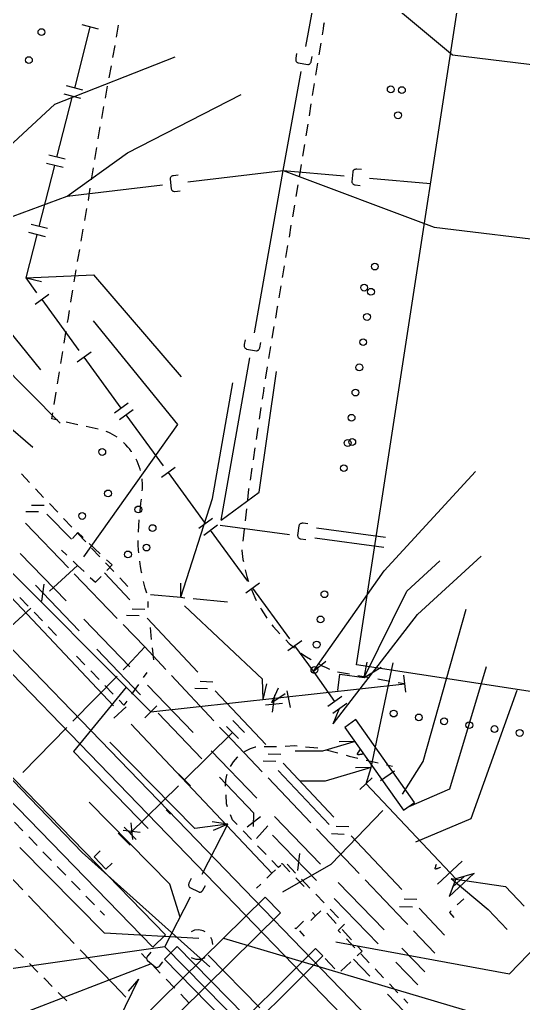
# Model space of a CAD drawing. Header units: metres. Extents: x 3206 to 3701, y 9896 to 11410.
# Drawn here: x 3580 to 3609.6, y 11177.2 to 11235.1 of the extents above; entities that cross this region are included whole.
import ezdxf

# ---------------------------------------------------------------- set-up
doc = ezdxf.new("R2010")
doc.units = ezdxf.units.M
for name, color, linetype in [('BUILDING', 7, 'Continuous'), ('CURB', 7, 'Continuous'), ('ELECTR_CABLE', 7, 'Continuous'), ('ELECTR_CABLE_COMM', 7, 'Continuous'), ('GAS', 7, 'Continuous'), ('SEWER', 7, 'Continuous'), ('WATER_PIPELINE', 7, 'Continuous')]:
    doc.layers.add(name, color=color, linetype=linetype)

# ---------------------------------------------------------------- blocks, each defined once
blk = doc.blocks.new('МОЖЖЕВЕЛЬНИК_СКАЛЬНЫЙ')
blk.add_circle((0, 0), 0.2)

msp = doc.modelspace()

# ---------------------------------------------------------------- linework, layer by layer
at = {"layer": 'BUILDING'}
msp.add_lwpolyline([(3599.832, 11197.11), (3608.35, 11252.543), (3626.618, 11249.736), (3618.101, 11194.303)], close=True, dxfattribs=at)
at = {"layer": 'CURB'}
for points in [[(3597.916, 11234.876), (3597.894, 11234.737), (3597.86, 11234.53), (3597.803, 11234.178)], [(3585.718, 11234.031), (3585.829, 11234.739)], [(3597.724, 11233.684), (3597.611, 11232.987)], [(3585.502, 11232.833), (3585.632, 11233.539)], [(3597.532, 11232.493), (3597.42, 11231.796)], [(3585.281, 11231.637), (3585.411, 11232.342)], [(3585.06, 11230.44), (3585.19, 11231.145)], [(3597.34, 11231.302), (3597.228, 11230.604)], [(3584.838, 11229.243), (3584.969, 11229.948)], [(3597.148, 11230.111), (3597.036, 11229.413)], [(3584.64, 11228.042), (3584.755, 11228.75)], [(3596.956, 11228.92), (3596.844, 11228.222)], [(3584.444, 11226.841), (3584.559, 11227.549)], [(3596.765, 11227.728), (3596.652, 11227.031)], [(3584.249, 11225.64), (3584.364, 11226.348)], [(3596.573, 11226.537), (3596.57, 11226.518), (3596.456, 11225.84)], [(3584.053, 11224.439), (3584.054, 11224.444), (3584.168, 11225.146)], [(3596.373, 11225.347), (3596.256, 11224.65)], [(3583.844, 11223.24), (3583.967, 11223.946)], [(3596.173, 11224.157), (3596.056, 11223.461)], [(3583.636, 11222.04), (3583.759, 11222.747)], [(3595.973, 11222.967), (3595.856, 11222.271)], [(3583.425, 11220.842), (3583.458, 11221.03), (3583.55, 11221.548)], [(3595.773, 11221.778), (3595.656, 11221.081)], [(3583.226, 11219.641), (3583.284, 11220), (3583.34, 11220.349)], [(3595.573, 11220.588), (3595.474, 11220), (3595.456, 11219.891)], [(3595.373, 11219.398), (3595.256, 11218.701)], [(3583.031, 11218.44), (3583.073, 11218.697), (3583.146, 11219.148)], [(3595.173, 11218.208), (3595.162, 11218.144), (3595.056, 11217.511)], [(3582.834, 11217.239), (3582.882, 11217.53), (3582.885, 11217.549), (3582.95, 11217.946)], [(3594.973, 11217.018), (3594.856, 11216.321)], [(3582.637, 11216.038), (3582.74, 11216.67), (3582.752, 11216.746)], [(3594.773, 11215.828), (3594.656, 11215.131)], [(3582.441, 11214.837), (3582.556, 11215.544)], [(3594.573, 11214.638), (3594.471, 11214.031), (3594.468, 11214.009), (3594.458, 11213.941)], [(3582.245, 11213.635), (3582.36, 11214.343)], [(3594.384, 11213.447), (3594.348, 11213.21), (3594.279, 11212.748)], [(3582.049, 11212.434), (3582.165, 11213.142)], [(3594.205, 11212.254), (3594.1, 11211.555)], [(3582.253, 11211.503), (3581.91, 11211.58), (3581.969, 11211.941)], [(3583.441, 11211.237), (3582.741, 11211.394)], [(3584.628, 11210.971), (3583.929, 11211.128)], [(3585.74, 11210.499), (3585.622, 11210.578), (3585.479, 11210.664), (3585.332, 11210.744), (3585.259, 11210.779), (3585.107, 11210.83)], [(3594.026, 11211.06), (3593.921, 11210.362)], [(3586.599, 11209.646), (3586.588, 11209.662), (3586.5, 11209.78), (3586.487, 11209.796), (3586.381, 11209.925), (3586.268, 11210.048), (3586.149, 11210.166), (3586.128, 11210.185)], [(3593.847, 11209.867), (3593.743, 11209.168)], [(3587.116, 11208.551), (3587.099, 11208.614), (3587.048, 11208.774), (3586.989, 11208.93), (3586.923, 11209.084), (3586.858, 11209.218)], [(3580.116, 11208.341), (3580.598, 11207.832)], [(3593.669, 11208.674), (3593.564, 11207.975)], [(3587.229, 11207.345), (3587.237, 11207.457), (3587.241, 11207.624), (3587.237, 11207.791), (3587.226, 11207.958), (3587.213, 11208.061)], [(3580.942, 11207.469), (3581.425, 11206.96)], [(3593.49, 11207.481), (3593.483, 11207.438), (3593.438, 11207.036), (3593.415, 11206.826), (3593.41, 11206.779)], [(3581.768, 11206.597), (3582.251, 11206.088)], [(3587.095, 11206.136), (3587.095, 11206.136), (3587.144, 11206.614), (3587.171, 11206.849)], [(3593.354, 11206.282), (3593.275, 11205.58)], [(3582.595, 11205.725), (3583.077, 11205.216)], [(3587.005, 11204.922), (3587.006, 11204.94), (3587.053, 11205.638)], [(3583.421, 11204.853), (3583.903, 11204.344)], [(3593.22, 11205.083), (3593.141, 11204.38)], [(3587.019, 11203.707), (3587.005, 11203.848), (3586.98, 11204.17), (3586.981, 11204.221), (3586.988, 11204.422)], [(3584.247, 11203.981), (3584.729, 11203.472)], [(3593.085, 11203.884), (3593.08, 11203.833), (3593.149, 11203.316), (3593.173, 11203.184)], [(3585.073, 11203.109), (3585.555, 11202.6)], [(3587.197, 11202.504), (3587.183, 11202.57), (3587.127, 11202.888), (3587.078, 11203.207), (3587.078, 11203.211)], [(3593.277, 11202.695), (3593.313, 11202.55), (3593.383, 11202.299), (3593.46, 11202.05), (3593.472, 11202.016)], [(3585.899, 11202.237), (3586.381, 11201.728)], [(3587.489, 11201.323), (3587.399, 11201.627), (3587.305, 11202.016)], [(3593.643, 11201.547), (3593.648, 11201.535), (3593.739, 11201.318), (3593.846, 11201.08), (3593.933, 11200.902)], [(3580.519, 11200.571), (3580.032, 11201.076)], [(3587.566, 11200.478), (3587.577, 11200.836)], [(3581.352, 11199.707), (3580.866, 11200.212)], [(3594.17, 11200.462), (3594.212, 11200.388), (3594.348, 11200.165), (3594.49, 11199.946), (3594.547, 11199.865)], [(3582.186, 11198.843), (3581.7, 11199.347)], [(3587.685, 11199.304), (3587.756, 11198.607)], [(3594.843, 11199.462), (3594.926, 11199.358), (3595.321, 11198.942)], [(3595.665, 11198.579), (3595.869, 11198.365), (3596.054, 11198.203), (3596.181, 11198.099)], [(3587.807, 11198.109), (3587.878, 11197.412)], [(3596.578, 11197.795), (3596.675, 11197.725), (3596.891, 11197.579), (3597.112, 11197.44), (3597.168, 11197.406)], [(3583.853, 11197.115), (3583.367, 11197.619)], [(3584.687, 11196.251), (3584.2, 11196.755)], [(3587.485, 11196.663), (3587.285, 11196.375)], [(3597.604, 11197.162), (3597.75, 11197.087), (3597.798, 11197.063), (3598.034, 11196.951), (3598.243, 11196.86)], [(3598.714, 11196.699), (3599.41, 11196.576)], [(3599.902, 11196.489), (3600.598, 11196.367)], [(3601.09, 11196.28), (3601.786, 11196.157)], [(3602.279, 11196.071), (3602.627, 11196.009)], [(3585.52, 11195.387), (3585.034, 11195.891)], [(3587.001, 11195.964), (3586.602, 11195.388)], [(3586.317, 11194.977), (3586.149, 11194.735), (3585.867, 11195.027)], [(3593.247, 11192.013), (3593.322, 11192.063), (3593.6, 11192.2), (3593.893, 11192.299), (3593.902, 11192.299)], [(3594.402, 11192.302), (3595.119, 11192.306), (3595.121, 11192.306)], [(3595.621, 11192.33), (3596.197, 11192.359), (3596.338, 11192.345)], [(3596.836, 11192.295), (3597.551, 11192.224)], [(3598.038, 11192.118), (3598.731, 11191.927)], [(3592.418, 11191.138), (3592.45, 11191.201), (3592.584, 11191.404), (3592.83, 11191.688), (3592.852, 11191.708)], [(3599.214, 11191.795), (3599.394, 11191.745), (3599.912, 11191.623)], [(3600.398, 11191.508), (3601.098, 11191.343)], [(3601.585, 11191.228), (3601.934, 11191.145)], [(3592.12, 11189.97), (3592.117, 11190.02), (3592.142, 11190.329), (3592.207, 11190.632), (3592.223, 11190.679)], [(3592.244, 11188.765), (3592.183, 11188.928), (3592.161, 11189.473)], [(3592.813, 11187.712), (3592.532, 11188.003), (3592.421, 11188.298)], [(3580.197, 11187.348), (3579.703, 11187.858)], [(3581.039, 11186.479), (3580.545, 11186.989)], [(3593.659, 11186.835), (3593.16, 11187.352)], [(3594.506, 11185.958), (3594.006, 11186.475)], [(3581.882, 11185.61), (3581.387, 11186.12)], [(3582.724, 11184.741), (3582.23, 11185.251)], [(3595.368, 11185.303), (3595.236, 11185.201), (3594.853, 11185.598)], [(3596.244, 11184.865), (3595.747, 11185.384)], [(3597.087, 11183.984), (3596.59, 11184.504)], [(3583.566, 11183.872), (3583.072, 11184.382)], [(3584.408, 11183.003), (3583.914, 11183.513)], [(3597.93, 11183.104), (3597.433, 11183.623)], [(3606.137, 11183.357), (3605.752, 11182.987)], [(3598.773, 11182.223), (3598.276, 11182.743)], [(3585.003, 11182.389), (3584.933, 11182.462), (3584.756, 11182.644)], [(3605.392, 11182.641), (3605.286, 11182.539), (3605.555, 11182.259)], [(3598.888, 11181.349), (3598.754, 11181.489), (3599.121, 11181.86), (3599.119, 11181.862)], [(3599.731, 11180.468), (3599.234, 11180.987)], [(3580.233, 11179.891), (3579.737, 11180.386)], [(3587.182, 11180.125), (3587.435, 11179.862)], [(3600.574, 11179.587), (3600.077, 11180.107)], [(3581.082, 11179.043), (3580.587, 11179.538)], [(3587.782, 11179.502), (3588.287, 11178.977)], [(3581.932, 11178.195), (3581.49, 11178.635), (3581.436, 11178.689)], [(3601.416, 11178.706), (3600.919, 11179.226)], [(3588.634, 11178.617), (3589.139, 11178.092)], [(3602.259, 11177.825), (3601.762, 11178.345)], [(3582.783, 11177.349), (3582.287, 11177.843)], [(3589.486, 11177.732), (3589.992, 11177.206)], [(3602.853, 11177.204), (3602.605, 11177.464)]]:
    msp.add_lwpolyline(points, dxfattribs=at)
at = {"layer": 'ELECTR_CABLE'}
for points in [[(3589.486, 11201.084), (3591.359, 11206.897), (3592.559, 11213.705)], [(3582.881, 11202.825), (3580.35, 11205.444)], [(3582.748, 11200.869), (3580.05, 11203.659)], [(3598.446, 11193.647), (3603.415, 11200.069), (3607.163, 11203.5)], [(3600.276, 11196.359), (3602.79, 11201.448), (3604.725, 11203.23)], [(3585.758, 11199.846), (3583.228, 11202.465)], [(3581.323, 11200.859), (3581.45, 11201.852)], [(3589.486, 11201.084), (3589.493, 11201.922)], [(3583.515, 11199.112), (3580.948, 11201.79)], [(3587.714, 11201.258), (3589.486, 11201.084), (3589.732, 11201.06)], [(3590.229, 11201.011), (3592.247, 11200.813)], [(3586.489, 11197.001), (3583.791, 11199.791)], [(3587.371, 11198.177), (3586.106, 11199.487)], [(3587.12, 11195.351), (3584.553, 11198.029)], [(3586.103, 11196.812), (3586.362, 11197.077), (3587.371, 11198.177)], [(3588.611, 11196.847), (3587.371, 11198.177)], [(3600.276, 11196.359), (3600.45, 11197.277)], [(3600.695, 11191.072), (3601.977, 11197.238)], [(3598.72, 11195.607), (3598.852, 11196.558), (3600.276, 11196.359), (3601.283, 11196.978)], [(3583.148, 11193.792), (3585.753, 11196.455)], [(3591.432, 11193.822), (3588.952, 11196.481)], [(3590.229, 11193.133), (3587.531, 11195.923)], [(3603.31, 11186.7), (3606.579, 11188.077), (3609.27, 11195.628)], [(3598.446, 11193.647), (3598.799, 11194.511)], [(3590.725, 11191.591), (3588.158, 11194.268)], [(3580.192, 11190.771), (3582.798, 11193.434)], [(3594.277, 11190.819), (3592.154, 11193.047), (3591.773, 11193.456)], [(3599.74, 11192.603), (3597.817, 11192.028), (3596.223, 11192.028)], [(3599.74, 11192.603), (3598.806, 11192.585)], [(3593.97, 11189.265), (3591.272, 11192.055)], [(3600.2, 11191.866), (3600.185, 11191.863), (3600.135, 11191.852), (3600.112, 11191.848), (3600.079, 11191.841), (3600.041, 11191.834), (3600.015, 11191.83), (3599.99, 11191.827), (3599.972, 11191.825), (3599.953, 11191.824), (3599.941, 11191.823), (3599.931, 11191.823), (3599.922, 11191.824), (3599.919, 11191.824), (3599.915, 11191.824), (3599.908, 11191.825), (3599.904, 11191.826), (3599.901, 11191.827), (3599.898, 11191.828), (3599.895, 11191.829), (3599.891, 11191.831), (3599.889, 11191.832), (3599.888, 11191.833), (3599.887, 11191.834), (3599.885, 11191.835), (3599.884, 11191.836), (3599.883, 11191.838), (3599.882, 11191.839), (3599.881, 11191.841), (3599.881, 11191.842), (3599.88, 11191.843), (3599.88, 11191.844), (3599.879, 11191.845), (3599.879, 11191.846), (3599.879, 11191.848), (3599.879, 11191.849), (3599.879, 11191.851), (3599.879, 11191.853), (3599.879, 11191.854), (3599.879, 11191.856), (3599.879, 11191.857), (3599.88, 11191.859), (3599.88, 11191.86), (3599.881, 11191.863), (3599.882, 11191.866), (3599.883, 11191.869), (3599.885, 11191.873), (3599.887, 11191.877), (3599.891, 11191.884), (3599.941, 11191.97), (3599.958, 11191.999), (3600.013, 11192.093), (3600.035, 11192.131)], [(3600.695, 11191.072), (3597.987, 11190.265), (3596.491, 11190.265)], [(3600.695, 11191.072), (3599.761, 11191.055)], [(3600.39, 11190.12), (3600.695, 11191.072)], [(3593.775, 11187.612), (3593.787, 11188.396), (3591.763, 11190.508)], [(3597.131, 11187.825), (3594.622, 11190.457)], [(3600.753, 11190.463), (3600.027, 11189.777)], [(3605.67, 11184.53), (3600.39, 11190.12)], [(3593.401, 11187.581), (3594.189, 11188.197)], [(3597.71, 11185.397), (3595.012, 11188.186)], [(3593.938, 11186.894), (3594.602, 11187.642)], [(3599.986, 11184.831), (3597.476, 11187.463)], [(3597.467, 11184.436), (3594.882, 11187.096)], [(3577.502, 11186.665), (3579.201, 11184.917), (3580.198, 11183.878)], [(3596.376, 11185.022), (3596.497, 11186.015)], [(3604.762, 11185.203), (3604.748, 11185.197), (3604.702, 11185.176), (3604.681, 11185.166), (3604.649, 11185.153), (3604.614, 11185.138), (3604.59, 11185.128), (3604.566, 11185.12), (3604.548, 11185.114), (3604.53, 11185.109), (3604.519, 11185.106), (3604.509, 11185.104), (3604.5, 11185.102), (3604.497, 11185.102), (3604.493, 11185.101), (3604.486, 11185.101), (3604.482, 11185.101), (3604.479, 11185.101), (3604.475, 11185.101), (3604.472, 11185.102), (3604.468, 11185.103), (3604.466, 11185.104), (3604.465, 11185.104), (3604.463, 11185.105), (3604.462, 11185.106), (3604.46, 11185.106), (3604.459, 11185.108), (3604.457, 11185.109), (3604.456, 11185.11), (3604.456, 11185.111), (3604.455, 11185.112), (3604.454, 11185.113), (3604.454, 11185.114), (3604.453, 11185.115), (3604.453, 11185.116), (3604.452, 11185.118), (3604.452, 11185.12), (3604.451, 11185.122), (3604.451, 11185.123), (3604.451, 11185.124), (3604.451, 11185.126), (3604.451, 11185.127), (3604.451, 11185.129), (3604.451, 11185.132), (3604.452, 11185.134), (3604.452, 11185.138), (3604.453, 11185.142), (3604.454, 11185.147), (3604.457, 11185.154), (3604.487, 11185.249), (3604.497, 11185.281), (3604.529, 11185.38)], [(3604.591, 11184.21), (3606.047, 11185.566)], [(3602.838, 11181.835), (3602.646, 11182.04), (3600.331, 11184.469)], [(3605.67, 11184.53), (3605.273, 11183.48), (3606.729, 11184.836), (3606.738, 11184.844), (3605.67, 11184.53)], [(3605.39, 11184.55), (3608.584, 11184.084), (3609.678, 11182.925)], [(3605.39, 11184.55), (3607.564, 11182.726), (3608.681, 11181.544)], [(3605.48, 11184.028), (3606.181, 11184.68)], [(3605.656, 11184.492), (3605.709, 11184.541)], [(3601.451, 11181.529), (3598.753, 11184.318)], [(3580.544, 11183.517), (3583.229, 11180.72)], [(3601.097, 11180.7), (3598.512, 11183.36)], [(3604.425, 11180.145), (3603.18, 11181.471)], [(3603.842, 11179.055), (3602.493, 11180.45)], [(3583.575, 11180.359), (3585.53, 11178.322), (3586.259, 11177.562)], [(3603.435, 11178.294), (3602.143, 11179.624)]]:
    msp.add_lwpolyline(points, dxfattribs=at)
at = {"layer": 'ELECTR_CABLE_COMM'}
for points in [[(3583.792, 11203.462), (3589.311, 11211.243), (3584.349, 11217.346)], [(3570.444, 11211.654), (3576.015, 11214.034), (3580.784, 11209.911)], [(3569.08, 11213.02), (3587.732, 11194.345)], [(3580.716, 11206.503), (3581.465, 11206.499)], [(3580.373, 11206.138), (3581.123, 11206.135)], [(3581.618, 11205.968), (3583.07, 11204.502)], [(3583.745, 11204.594), (3583.433, 11204.887), (3583.115, 11204.55)], [(3584.759, 11203.641), (3584.109, 11204.251)], [(3582.468, 11203.86), (3582.792, 11203.555)], [(3583.157, 11203.213), (3583.426, 11202.96), (3583.807, 11202.602)], [(3585.143, 11202.668), (3585.448, 11202.993), (3585.123, 11203.298)], [(3583.426, 11202.96), (3581.775, 11201.455)], [(3585.011, 11202.528), (3586.497, 11200.943)], [(3584.171, 11202.259), (3584.483, 11201.966), (3584.801, 11202.304)], [(3580.666, 11200.444), (3577.363, 11197.434)], [(3586.635, 11200.408), (3587.384, 11200.384)], [(3594.336, 11195.079), (3594.299, 11196.26), (3589.712, 11200.585)], [(3586.302, 11200.033), (3587.051, 11200.009)], [(3587.523, 11199.849), (3590.493, 11196.68)], [(3590.632, 11196.145), (3591.381, 11196.121)], [(3602.718, 11195.507), (3602.607, 11196.501)], [(3586.288, 11195.791), (3583.179, 11192.009), (3587.574, 11187.489)], [(3587.732, 11194.345), (3602.662, 11196.004)], [(3590.317, 11195.75), (3591.066, 11195.726)], [(3591.519, 11195.586), (3594.49, 11192.417)], [(3594.336, 11195.079), (3594.558, 11195.986)], [(3587.378, 11193.992), (3588.086, 11194.698)], [(3594.333, 11191.467), (3595.082, 11191.442)], [(3594.628, 11191.882), (3595.378, 11191.858)], [(3595.22, 11190.907), (3598.21, 11187.718)], [(3595.516, 11191.323), (3598.487, 11188.154)], [(3598.625, 11187.619), (3599.374, 11187.594)], [(3598.348, 11187.183), (3599.097, 11187.159)], [(3599.513, 11187.059), (3602.483, 11183.89)], [(3602.622, 11183.355), (3603.371, 11183.331)], [(3602.363, 11182.9), (3603.113, 11182.876)], [(3603.509, 11182.796), (3604.995, 11181.212)]]:
    msp.add_lwpolyline(points, dxfattribs=at)
at = {"layer": 'GAS'}
for points in [[(3583.251, 11231.041), (3584.169, 11234.628)], [(3584.653, 11234.504), (3583.684, 11234.752)], [(3583.735, 11230.917), (3582.766, 11231.165)], [(3582.209, 11226.97), (3583.127, 11230.557)], [(3583.611, 11230.433), (3582.642, 11230.681)], [(3582.693, 11226.846), (3581.724, 11227.094)], [(3581.167, 11222.898), (3582.085, 11226.485)], [(3582.569, 11226.361), (3581.6, 11226.609)], [(3581.651, 11222.775), (3580.683, 11223.022)], [(3581.034, 11219.002), (3580.394, 11219.878), (3581.043, 11222.414)], [(3581.527, 11222.29), (3580.559, 11222.538)], [(3580.394, 11219.878), (3584.367, 11220.053), (3589.517, 11214.052)], [(3580.394, 11219.878), (3581.304, 11219.668)], [(3581.732, 11218.893), (3580.925, 11218.303)], [(3583.512, 11215.609), (3581.329, 11218.598)], [(3584.211, 11215.5), (3583.404, 11214.91)], [(3585.991, 11212.215), (3583.807, 11215.205)], [(3586.395, 11212.51), (3585.587, 11211.92)], [(3586.69, 11212.106), (3585.882, 11211.516)], [(3588.47, 11208.821), (3586.286, 11211.811)], [(3589.169, 11208.713), (3588.361, 11208.123)], [(3590.949, 11205.428), (3588.765, 11208.418)], [(3597.293, 11196.742), (3601.446, 11202.634), (3606.827, 11208.477)], [(3591.352, 11205.723), (3590.545, 11205.133)], [(3591.647, 11205.319), (3590.84, 11204.729)], [(3593.427, 11202.034), (3591.244, 11205.024)], [(3594.126, 11201.925), (3593.319, 11201.336)], [(3595.906, 11198.641), (3593.722, 11201.63)], [(3602.524, 11189.499), (3603.754, 11191.421), (3606.27, 11200.391)], [(3596.605, 11198.532), (3595.797, 11197.942)], [(3597.293, 11196.742), (3596.201, 11198.237)], [(3597.293, 11196.742), (3598.016, 11197.334)], [(3598.552, 11194.956), (3597.293, 11196.742)], [(3602.917, 11188.789), (3605.307, 11189.82), (3607.463, 11197.022)], [(3594.852, 11194.906), (3595.246, 11195.752)], [(3595.942, 11194.597), (3595.755, 11195.579)], [(3594.852, 11194.906), (3595.627, 11195.428)], [(3594.885, 11194.328), (3595.018, 11195.319)], [(3598.961, 11195.244), (3598.144, 11194.668)], [(3594.471, 11194.761), (3595.467, 11194.85)], [(3599.249, 11194.836), (3598.432, 11194.259)], [(3592.544, 11193.842), (3593.245, 11193.129)], [(3599.148, 11193.43), (3602.599, 11188.558), (3603.235, 11189.019), (3599.784, 11193.891), (3599.148, 11193.43)], [(3592.188, 11193.491), (3592.889, 11192.778)], [(3592.538, 11193.135), (3589.706, 11190.345)], [(3602.062, 11190.861), (3601.246, 11190.283)], [(3589.355, 11190.701), (3590.056, 11189.988)], [(3589.349, 11189.994), (3586.517, 11187.204)], [(3587.102, 11187.255), (3586.107, 11187.369)], [(3586.166, 11187.56), (3586.867, 11186.848)], [(3586.675, 11186.833), (3586.569, 11187.827)], [(3585.81, 11187.209), (3586.511, 11186.497)], [(3584.757, 11186.165), (3584.397, 11185.818), (3585.091, 11185.098), (3585.451, 11185.445)]]:
    msp.add_lwpolyline(points, dxfattribs=at)
at = {"layer": 'SEWER'}
for points in [[(3596.85, 11233.481), (3597.916, 11239.304)], [(3597.916, 11239.304), (3605.477, 11232.998), (3612.891, 11232.095)], [(3571.847, 11220.621), (3582.074, 11230.097), (3589.16, 11232.875)], [(3596.304, 11233.062), (3596.254, 11232.788), (3596.249, 11232.75), (3596.251, 11232.719), (3596.254, 11232.676), (3596.266, 11232.637), (3596.281, 11232.606), (3596.306, 11232.576), (3596.334, 11232.55), (3596.36, 11232.538), (3596.386, 11232.529), (3596.961, 11232.423), (3596.987, 11232.423), (3597.009, 11232.426), (3597.036, 11232.435), (3597.057, 11232.448), (3597.084, 11232.466), (3597.108, 11232.487), (3597.128, 11232.517), (3597.152, 11232.559), (3597.163, 11232.594), (3597.219, 11232.899)], [(3595.513, 11226.182), (3596.579, 11232.005)], [(3582.81, 11224.68), (3586.358, 11227.223), (3593.039, 11230.658)], [(3589.906, 11225.519), (3595.513, 11226.182)], [(3593.819, 11216.643), (3595.513, 11226.182)], [(3595.513, 11226.182), (3604.398, 11222.856), (3611.869, 11221.946)], [(3595.513, 11226.182), (3599.101, 11225.869)], [(3600.126, 11226.242), (3599.85, 11226.266), (3599.811, 11226.267), (3599.78, 11226.263), (3599.738, 11226.255), (3599.7, 11226.24), (3599.671, 11226.222), (3599.643, 11226.195), (3599.62, 11226.164), (3599.611, 11226.138), (3599.604, 11226.111), (3599.553, 11225.528), (3599.555, 11225.502), (3599.56, 11225.481), (3599.572, 11225.455), (3599.586, 11225.435), (3599.607, 11225.41), (3599.63, 11225.387), (3599.661, 11225.371), (3599.705, 11225.351), (3599.742, 11225.343), (3600.05, 11225.316)], [(3589.345, 11225.917), (3589.069, 11225.885), (3589.031, 11225.878), (3589.002, 11225.867), (3588.962, 11225.851), (3588.928, 11225.829), (3588.903, 11225.805), (3588.882, 11225.772), (3588.865, 11225.738), (3588.861, 11225.71), (3588.86, 11225.682), (3588.929, 11225.101), (3588.936, 11225.076), (3588.945, 11225.057), (3588.962, 11225.033), (3588.98, 11225.017), (3589.006, 11224.997), (3589.033, 11224.979), (3589.067, 11224.969), (3589.114, 11224.959), (3589.151, 11224.959), (3589.459, 11224.995)], [(3600.595, 11225.738), (3604.183, 11225.425)], [(3582.81, 11224.68), (3588.417, 11225.343)], [(3578.032, 11222.911), (3582.81, 11224.68)], [(3571.074, 11219.158), (3577.004, 11219.687), (3581.249, 11214.474)], [(3570.514, 11217.456), (3575.185, 11218.593), (3582.389, 11211.319)], [(3593.276, 11216.221), (3593.227, 11215.948), (3593.223, 11215.909), (3593.224, 11215.879), (3593.228, 11215.836), (3593.24, 11215.797), (3593.255, 11215.766), (3593.28, 11215.736), (3593.308, 11215.71), (3593.334, 11215.698), (3593.361, 11215.689), (3593.937, 11215.587), (3593.962, 11215.587), (3593.984, 11215.59), (3594.011, 11215.599), (3594.032, 11215.612), (3594.059, 11215.63), (3594.083, 11215.652), (3594.102, 11215.681), (3594.126, 11215.723), (3594.137, 11215.758), (3594.191, 11216.063)], [(3591.863, 11205.628), (3593.557, 11215.167)], [(3591.863, 11205.628), (3594.109, 11207.275), (3595.117, 11214.376)], [(3564.722, 11205.779), (3588.588, 11181.235), (3587.846, 11180.511), (3563.98, 11205.056), (3564.722, 11205.779)], [(3591.808, 11205.333), (3595.882, 11204.781)], [(3596.972, 11205.402), (3596.697, 11205.439), (3596.658, 11205.442), (3596.627, 11205.439), (3596.585, 11205.433), (3596.546, 11205.42), (3596.516, 11205.403), (3596.487, 11205.377), (3596.462, 11205.348), (3596.452, 11205.322), (3596.444, 11205.295), (3596.365, 11204.715), (3596.366, 11204.69), (3596.37, 11204.668), (3596.381, 11204.641), (3596.394, 11204.621), (3596.414, 11204.595), (3596.436, 11204.571), (3596.466, 11204.553), (3596.509, 11204.531), (3596.545, 11204.522), (3596.852, 11204.48)], [(3597.464, 11205.172), (3601.523, 11204.623)], [(3597.368, 11204.58), (3601.443, 11204.028)], [(3592.258, 11187.736), (3590.318, 11187.485), (3585.32, 11192.57)], [(3589.458, 11182.272), (3588.851, 11184.213), (3584.108, 11189.038)], [(3590.751, 11184.795), (3592.258, 11187.736)], [(3592.258, 11187.736), (3591.333, 11187.869)], [(3592.258, 11187.736), (3591.397, 11187.373)], [(3590.55, 11181.013), (3585.004, 11181.333), (3580.028, 11186.369)], [(3590.108, 11184.551), (3589.981, 11184.304), (3589.965, 11184.269), (3589.958, 11184.239), (3589.949, 11184.197), (3589.949, 11184.156), (3589.955, 11184.122), (3589.97, 11184.086), (3589.989, 11184.053), (3590.01, 11184.034), (3590.033, 11184.018), (3590.553, 11183.751), (3590.578, 11183.743), (3590.599, 11183.74), (3590.628, 11183.741), (3590.652, 11183.747), (3590.683, 11183.757), (3590.712, 11183.77), (3590.739, 11183.792), (3590.775, 11183.826), (3590.795, 11183.856), (3590.937, 11184.132)], [(3588.56, 11180.52), (3590.067, 11183.461)], [(3590.918, 11181.413), (3590.812, 11181.472), (3590.554, 11181.525), (3590.293, 11181.498), (3590.102, 11181.416)], [(3591.377, 11180.66), (3591.338, 11180.919), (3591.265, 11181.068)], [(3588.56, 11180.52), (3573.04, 11178.317), (3567.612, 11172.981)], [(3598.691, 11169.417), (3588.527, 11179.794), (3589.287, 11180.538), (3599.216, 11170.4)], [(3588.56, 11180.52), (3593.234, 11175.754)], [(3587.72, 11180.219), (3587.544, 11180.004), (3587.521, 11179.972), (3587.508, 11179.945), (3587.491, 11179.905), (3587.482, 11179.865), (3587.48, 11179.831), (3587.488, 11179.792), (3587.499, 11179.756), (3587.516, 11179.733), (3587.535, 11179.713), (3587.988, 11179.343), (3588.011, 11179.331), (3588.031, 11179.323), (3588.059, 11179.318), (3588.084, 11179.318), (3588.116, 11179.322), (3588.148, 11179.328), (3588.179, 11179.344), (3588.22, 11179.37), (3588.247, 11179.395), (3588.443, 11179.636)], [(3590.102, 11179.902), (3590.132, 11179.881), (3590.383, 11179.804), (3590.645, 11179.804), (3590.895, 11179.884), (3590.921, 11179.902)], [(3591.11, 11180.034), (3594.142, 11176.944)], [(3587.743, 11179.517), (3575.441, 11174.784), (3569.767, 11169.205)], [(3587.01, 11178.618), (3583.069, 11170.544), (3577.954, 11165.515)], [(3587.01, 11178.618), (3586.391, 11177.919)]]:
    msp.add_lwpolyline(points, dxfattribs=at)
at = {"layer": 'WATER_PIPELINE'}
for points in [[(3577.255, 11203.468), (3585.537, 11194.704)], [(3601.735, 11175.112), (3575.703, 11202.011), (3574.977, 11201.309), (3601.235, 11174.176)], [(3586.271, 11194.652), (3585.545, 11193.967)], [(3591.209, 11179.346), (3583.696, 11186.073), (3576.558, 11193.468)], [(3586.567, 11193.614), (3594.849, 11184.85)], [(3588.893, 11188.327), (3588.641, 11188.588)], [(3595.499, 11183.76), (3598.332, 11185.387), (3601.371, 11188.549)], [(3594.556, 11184.567), (3594.849, 11184.85), (3595.061, 11185.053)], [(3595.421, 11185.4), (3595.446, 11185.424), (3595.908, 11184.945)], [(3596.255, 11184.585), (3596.741, 11184.079)], [(3598.62, 11180.823), (3608.832, 11178.933), (3614.307, 11184.629)], [(3593.943, 11183.977), (3594.195, 11184.22)], [(3594.445, 11183.451), (3587.07, 11176.175), (3587.982, 11175.249), (3595.358, 11182.526), (3594.445, 11183.451)], [(3597.732, 11182.636), (3597.42, 11182.345), (3597.134, 11182.078)], [(3597.241, 11182.538), (3597.42, 11182.345)], [(3598.639, 11181.901), (3598.081, 11182.499)], [(3596.71, 11182.028), (3596.256, 11181.591), (3596.207, 11181.642)], [(3592.006, 11181.045), (3608.408, 11176.153), (3619.676, 11166.001)], [(3596.47, 11181.457), (3596.749, 11181.158)], [(3599.539, 11180.938), (3598.98, 11181.536)], [(3597.844, 11180), (3597.421, 11180.425), (3591.562, 11174.581), (3591.986, 11174.157), (3597.844, 11180)], [(3599.86, 11179.994), (3600.159, 11180.273), (3599.88, 11180.572)], [(3597.99, 11179.83), (3598.548, 11179.232)], [(3598.897, 11179.095), (3599.495, 11179.653)], [(3599.644, 11179.792), (3600.604, 11178.809)], [(3601.651, 11177.735), (3602.611, 11176.751)]]:
    msp.add_lwpolyline(points, dxfattribs=at)

# ---------------------------------------------------------------- block references
at = {"layer": 'BUSH'}
for p in [(3581.295, 11234.328), (3580.558, 11232.683), (3601.843, 11230.962), (3602.497, 11230.918), (3602.269, 11229.435), (3600.903, 11220.539), (3600.278, 11219.301), (3600.675, 11219.057), (3600.447, 11217.574), (3600.219, 11216.092), (3599.991, 11214.609), (3599.763, 11213.126), (3599.536, 11211.644), (3599.308, 11210.161), (3599.575, 11210.22), (3584.871, 11209.635), (3599.08, 11208.679), (3585.213, 11207.195), (3586.998, 11206.253), (3583.693, 11205.869), (3587.83, 11205.157), (3587.476, 11204.01), (3586.385, 11203.605), (3597.941, 11201.266), (3597.713, 11199.783), (3597.485, 11198.3), (3597.352, 11196.812), (3602.012, 11194.246), (3603.494, 11194.018), (3604.977, 11193.79), (3606.459, 11193.563), (3607.942, 11193.335), (3609.425, 11193.107)]:
    msp.add_blockref('МОЖЖЕВЕЛЬНИК_СКАЛЬНЫЙ', p, dxfattribs=at)

doc.saveas('drawing.dxf')
